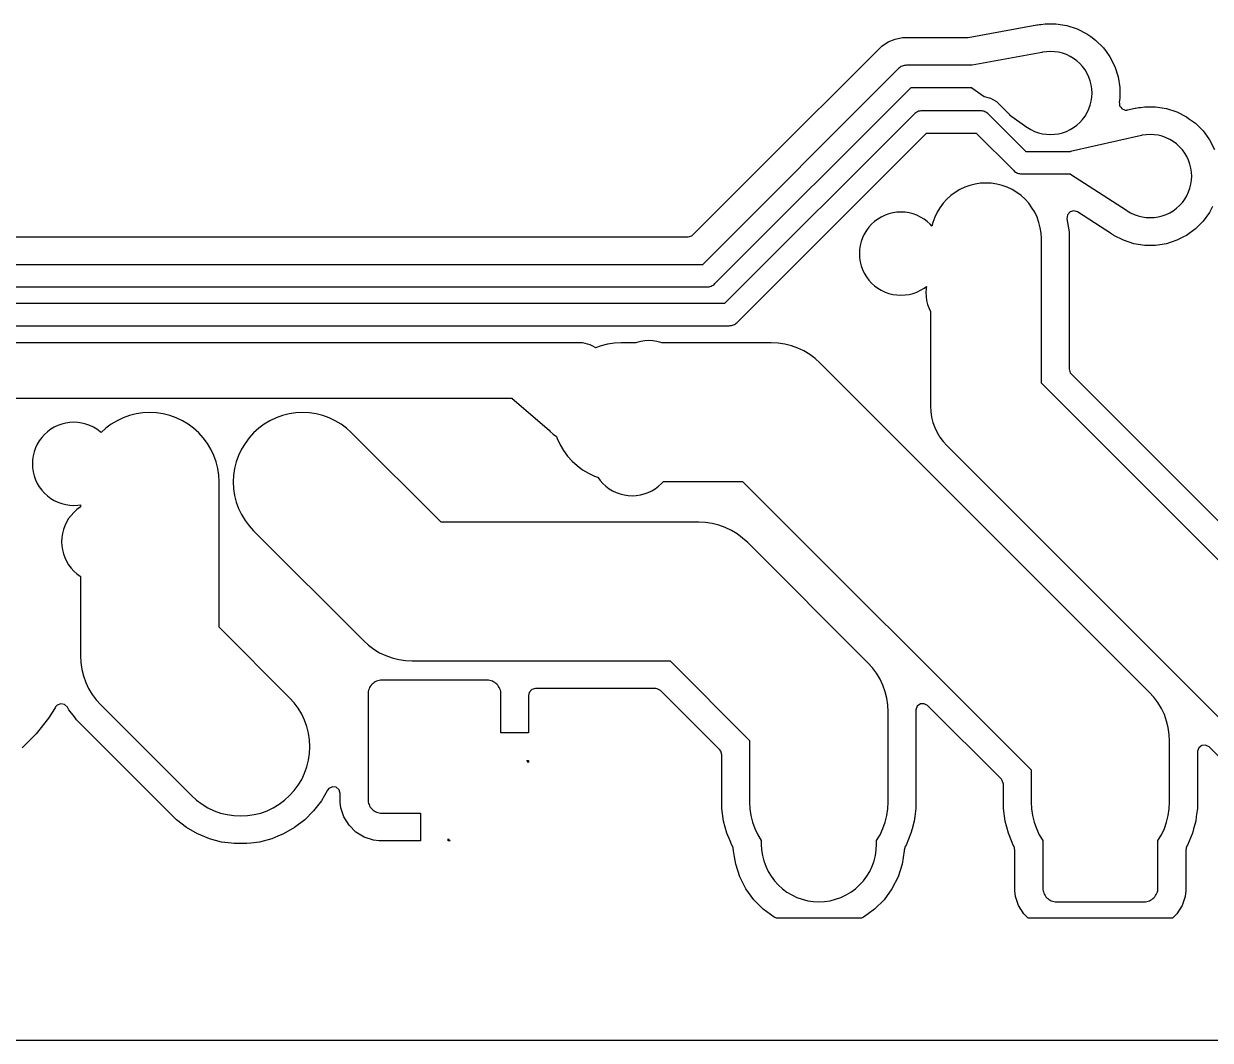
# Model space of a CAD drawing. Header units: metres. Extents: x 0.3 to 99.7, y 0.3 to 59.7.
# Drawn here: x 58.57 to 79.98, y 0.3 to 18.65 of the extents above; entities that cross this region are included whole.
import ezdxf

# ---------------------------------------------------------------- set-up
doc = ezdxf.new("R2010")
doc.units = ezdxf.units.M

msp = doc.modelspace()

# ---------------------------------------------------------------- linework, layer by layer
for points in [[(31.546, 14.801), (70.558, 14.801), (70.626, 14.82), (70.646, 14.837), (72.891, 17.082), (72.976, 17.166), (74.053, 18.244), (74.053, 18.244), (74.053, 18.244), (74.053, 18.244), (74.053, 18.244), (74.053, 18.244), (74.168, 18.321), (74.168, 18.321), (74.168, 18.321), (74.168, 18.321), (74.168, 18.321), (74.168, 18.321), (74.296, 18.374), (74.296, 18.374), (74.296, 18.374), (74.296, 18.374), (74.296, 18.374), (74.296, 18.374), (74.296, 18.374), (74.296, 18.374), (74.431, 18.401), (74.431, 18.401), (74.431, 18.401), (74.431, 18.401), (74.431, 18.401), (74.431, 18.401), (75.593, 18.401), (75.616, 18.403), (76.851, 18.631), (76.851, 18.631), (76.851, 18.631), (76.851, 18.631), (76.851, 18.631), (76.851, 18.631), (76.851, 18.631), (76.851, 18.631), (76.867, 18.633), (76.9, 18.637), (76.9, 18.637), (76.9, 18.637), (76.9, 18.637), (76.9, 18.637), (76.906, 18.637), (76.906, 18.638), (76.906, 18.638), (76.906, 18.638), (76.906, 18.638), (76.906, 18.638), (76.906, 18.638), (76.906, 18.638), (76.906, 18.638), (76.906, 18.638), (76.906, 18.638), (76.906, 18.638), (76.906, 18.638), (76.906, 18.638), (76.906, 18.638), (76.906, 18.638), (76.906, 18.638), (76.906, 18.638), (76.906, 18.638), (76.906, 18.638), (76.906, 18.638), (76.906, 18.638), (76.906, 18.638), (76.906, 18.638), (76.906, 18.638), (76.906, 18.638), (76.906, 18.638), (76.906, 18.638), (76.906, 18.638), (76.906, 18.638), (76.906, 18.638), (76.906, 18.638), (76.906, 18.638), (76.906, 18.638), (76.906, 18.638), (76.926, 18.639), (77.002, 18.651), (77.002, 18.651), (77.002, 18.651), (77.002, 18.651), (77.002, 18.651), (77.002, 18.651), (77.198, 18.651), (77.198, 18.651), (77.198, 18.651), (77.198, 18.651), (77.198, 18.651), (77.198, 18.651), (77.393, 18.62), (77.393, 18.62), (77.393, 18.62), (77.393, 18.62), (77.393, 18.62), (77.393, 18.62), (77.58, 18.559), (77.58, 18.559), (77.58, 18.559), (77.58, 18.559), (77.58, 18.559), (77.58, 18.559), (77.755, 18.47), (77.755, 18.47), (77.755, 18.47), (77.755, 18.47), (77.755, 18.47), (77.755, 18.47), (77.828, 18.417), (77.915, 18.354), (77.915, 18.354), (77.915, 18.354), (77.915, 18.354), (77.915, 18.354), (77.915, 18.354), (77.915, 18.354), (77.915, 18.354), (77.915, 18.354), (77.915, 18.354), (77.915, 18.354), (77.915, 18.354), (77.915, 18.354), (77.915, 18.354), (77.915, 18.354), (77.915, 18.354), (77.915, 18.354), (77.915, 18.354), (77.915, 18.354), (77.915, 18.354), (77.915, 18.354), (77.915, 18.354), (77.915, 18.354), (77.915, 18.354), (77.915, 18.354), (78.054, 18.215), (78.054, 18.215), (78.054, 18.215), (78.054, 18.215), (78.054, 18.215), (78.054, 18.215), (78.054, 18.215), (78.054, 18.215), (78.054, 18.215), (78.054, 18.215), (78.054, 18.215), (78.054, 18.215), (78.054, 18.215), (78.054, 18.215), (78.054, 18.215), (78.054, 18.215), (78.054, 18.215), (78.054, 18.215), (78.054, 18.215), (78.054, 18.215), (78.054, 18.215), (78.054, 18.215), (78.054, 18.215), (78.054, 18.215), (78.054, 18.215), (78.103, 18.147), (78.17, 18.055), (78.17, 18.055), (78.17, 18.055), (78.17, 18.055), (78.17, 18.055), (78.17, 18.055), (78.259, 17.88), (78.259, 17.88), (78.259, 17.88), (78.259, 17.88), (78.259, 17.88), (78.259, 17.88), (78.32, 17.693), (78.32, 17.693), (78.32, 17.693), (78.32, 17.693), (78.32, 17.693), (78.32, 17.693), (78.351, 17.498), (78.351, 17.498), (78.351, 17.498), (78.351, 17.498), (78.351, 17.498), (78.351, 17.498), (78.351, 17.302), (78.351, 17.302), (78.351, 17.302), (78.351, 17.302), (78.351, 17.302), (78.351, 17.302), (78.34, 17.234), (78.344, 17.205), (78.344, 17.205), (78.344, 17.205), (78.344, 17.205), (78.345, 17.175), (78.348, 17.17), (78.348, 17.17), (78.348, 17.17), (78.348, 17.17), (78.348, 17.17), (78.348, 17.17), (78.348, 17.17), (78.348, 17.17), (78.348, 17.17), (78.348, 17.17), (78.348, 17.17), (78.348, 17.17), (78.349, 17.165), (78.368, 17.142), (78.368, 17.142), (78.368, 17.142), (78.368, 17.142), (78.385, 17.118), (78.39, 17.116), (78.39, 17.116), (78.39, 17.116), (78.39, 17.116), (78.39, 17.116), (78.39, 17.116), (78.39, 17.116), (78.39, 17.116), (78.39, 17.116), (78.39, 17.116), (78.39, 17.116), (78.39, 17.116), (78.394, 17.112), (78.422, 17.103), (78.422, 17.103), (78.422, 17.103), (78.422, 17.103), (78.45, 17.092), (78.457, 17.092), (78.457, 17.092), (78.457, 17.092), (78.457, 17.092), (78.457, 17.092), (78.457, 17.092), (78.457, 17.092), (78.457, 17.092), (78.457, 17.092), (78.457, 17.092), (78.461, 17.091), (78.485, 17.093), (78.488, 17.094), (78.63, 17.126), (78.63, 17.126), (78.63, 17.126), (78.63, 17.126), (78.636, 17.127), (78.636, 17.127), (78.636, 17.127), (78.636, 17.127), (78.637, 17.127), (78.637, 17.127), (78.637, 17.127), (78.637, 17.127), (78.697, 17.136), (78.697, 17.136), (78.697, 17.136), (78.697, 17.136), (78.697, 17.136), (78.697, 17.136), (78.709, 17.136), (78.723, 17.138), (78.723, 17.138), (78.723, 17.138), (78.723, 17.138), (78.723, 17.138), (78.723, 17.138), (78.802, 17.151), (78.802, 17.151), (78.802, 17.151), (78.802, 17.151), (78.802, 17.151), (78.802, 17.151), (78.998, 17.151), (78.998, 17.151), (78.998, 17.151), (78.998, 17.151), (78.998, 17.151), (78.998, 17.151), (79.193, 17.12), (79.193, 17.12), (79.193, 17.12), (79.193, 17.12), (79.193, 17.12), (79.193, 17.12), (79.38, 17.059), (79.38, 17.059), (79.38, 17.059), (79.38, 17.059), (79.38, 17.059), (79.38, 17.059), (79.555, 16.97), (79.555, 16.97), (79.555, 16.97), (79.555, 16.97), (79.555, 16.97), (79.555, 16.97), (79.593, 16.942), (79.715, 16.854), (79.715, 16.854), (79.715, 16.854), (79.715, 16.854), (79.715, 16.854), (79.715, 16.854), (79.715, 16.854), (79.715, 16.854), (79.715, 16.854), (79.715, 16.854), (79.715, 16.854), (79.715, 16.854), (79.715, 16.854), (79.715, 16.854), (79.715, 16.854), (79.715, 16.854), (79.715, 16.854), (79.715, 16.854), (79.715, 16.854), (79.715, 16.854), (79.715, 16.854), (79.715, 16.854), (79.715, 16.854), (79.715, 16.854), (79.715, 16.854), (79.854, 16.715), (79.854, 16.715), (79.854, 16.715), (79.854, 16.715), (79.854, 16.715), (79.854, 16.715), (79.854, 16.715), (79.854, 16.715), (79.854, 16.715), (79.854, 16.715), (79.854, 16.715), (79.854, 16.715), (79.854, 16.715), (79.854, 16.715), (79.854, 16.715), (79.854, 16.715), (79.854, 16.715), (79.854, 16.715), (79.854, 16.715), (79.854, 16.715), (79.854, 16.715), (79.854, 16.715), (79.854, 16.715), (79.854, 16.715), (79.854, 16.715), (79.884, 16.674), (79.97, 16.555), (79.97, 16.555), (79.97, 16.555), (79.97, 16.555), (79.97, 16.555), (79.97, 16.555), (80.059, 16.38)], [(31.057, 13.9), (70.9, 13.9), (70.92, 13.901), (70.939, 13.904), (70.958, 13.909), (70.977, 13.915), (70.994, 13.924), (71.011, 13.934), (71.027, 13.945), (71.041, 13.959), (74.583, 17.5), (74.583, 17.5), (74.583, 17.5), (74.583, 17.5), (74.583, 17.5), (74.583, 17.5), (74.583, 17.5), (74.583, 17.5), (74.583, 17.5), (74.583, 17.5), (74.583, 17.5), (74.583, 17.5), (74.583, 17.5), (74.583, 17.5), (74.583, 17.5), (74.583, 17.5), (74.583, 17.5), (74.583, 17.5), (75.681, 17.5), (75.681, 17.5), (75.681, 17.5), (75.681, 17.5), (75.681, 17.5), (75.681, 17.5), (75.681, 17.5), (75.681, 17.5), (75.681, 17.5), (75.681, 17.5), (75.681, 17.5), (75.681, 17.5), (75.681, 17.5), (75.681, 17.5), (75.681, 17.5), (75.681, 17.5), (75.681, 17.5), (75.681, 17.5), (75.681, 17.5), (75.681, 17.5), (75.681, 17.5), (75.681, 17.5), (75.681, 17.5), (75.681, 17.5), (75.681, 17.5), (75.681, 17.5), (75.681, 17.498), (75.683, 17.496), (75.902, 17.339), (75.905, 17.337), (75.993, 17.314), (76.018, 17.307), (76.018, 17.307), (76.018, 17.307), (76.018, 17.307), (76.018, 17.307), (76.018, 17.307), (76.018, 17.307), (76.018, 17.307), (76.018, 17.307), (76.018, 17.307), (76.123, 17.247), (76.123, 17.247), (76.123, 17.247), (76.123, 17.247), (76.123, 17.247), (76.123, 17.247), (76.123, 17.247), (76.123, 17.247), (76.123, 17.247), (76.123, 17.247), (76.36, 17.009), (76.361, 17.008), (76.674, 16.783), (76.674, 16.783), (76.674, 16.783), (76.674, 16.783), (76.674, 16.783), (76.674, 16.783), (76.674, 16.783), (76.674, 16.783), (76.674, 16.783), (76.674, 16.783), (76.674, 16.783), (76.683, 16.776), (76.746, 16.739), (76.813, 16.707), (76.882, 16.682), (76.954, 16.664), (77.026, 16.654), (77.1, 16.65), (77.174, 16.654), (77.246, 16.664), (77.318, 16.682), (77.387, 16.707), (77.454, 16.739), (77.517, 16.776), (77.576, 16.82), (77.63, 16.87), (77.68, 16.924), (77.724, 16.983), (77.761, 17.046), (77.793, 17.113), (77.818, 17.182), (77.836, 17.254), (77.846, 17.326), (77.85, 17.4), (77.846, 17.474), (77.836, 17.546), (77.818, 17.618), (77.793, 17.687), (77.761, 17.754), (77.724, 17.817), (77.68, 17.876), (77.63, 17.93), (77.576, 17.98), (77.517, 18.024), (77.454, 18.061), (77.387, 18.093), (77.318, 18.118), (77.246, 18.136), (77.174, 18.146), (77.1, 18.15), (77.026, 18.146), (76.954, 18.136), (76.944, 18.133), (76.944, 18.133), (76.944, 18.133), (76.944, 18.133), (76.944, 18.133), (76.944, 18.133), (76.944, 18.133), (76.944, 18.133), (76.944, 18.133), (76.944, 18.133), (76.944, 18.133), (76.944, 18.133), (76.942, 18.133)], [(76.942, 18.133), (75.688, 17.902), (75.685, 17.9), (75.685, 17.9), (75.685, 17.9), (75.685, 17.9), (75.685, 17.9), (75.685, 17.9), (75.685, 17.9), (75.685, 17.9), (75.685, 17.9), (75.685, 17.9), (75.685, 17.9), (75.685, 17.9), (75.685, 17.9), (75.685, 17.9), (74.5, 17.9), (74.48, 17.899), (74.461, 17.896), (74.442, 17.891), (74.423, 17.885), (74.406, 17.876), (74.389, 17.866), (74.373, 17.855), (74.359, 17.841), (70.817, 14.3), (70.817, 14.3), (70.817, 14.3), (70.817, 14.3), (70.817, 14.3), (70.817, 14.3), (70.817, 14.3), (70.817, 14.3), (70.817, 14.3), (70.817, 14.3), (70.817, 14.3), (70.817, 14.3), (70.817, 14.3), (70.817, 14.3), (70.817, 14.3), (70.817, 14.3), (70.817, 14.3), (70.817, 14.3), (31.14, 14.3)], [(78.742, 16.633), (78.742, 16.633), (77.462, 16.342), (77.46, 16.34), (77.46, 16.34), (77.46, 16.34), (77.46, 16.34), (77.46, 16.34), (77.46, 16.34), (77.46, 16.34), (77.46, 16.34), (77.46, 16.34), (77.46, 16.34), (77.46, 16.34), (77.46, 16.34), (77.46, 16.34), (77.46, 16.34), (76.661, 16.34), (76.661, 16.34), (76.661, 16.34), (76.661, 16.34), (76.661, 16.34), (76.661, 16.34), (76.661, 16.34), (76.661, 16.34), (76.661, 16.34), (76.661, 16.34), (76.661, 16.34), (76.661, 16.34), (76.661, 16.34), (76.661, 16.34), (76.661, 16.34), (76.661, 16.34), (76.661, 16.34), (76.661, 16.34), (75.981, 17.02), (75.967, 17.033), (75.951, 17.044), (75.934, 17.055), (75.917, 17.063), (75.898, 17.07), (75.879, 17.074), (75.86, 17.077), (75.84, 17.078), (74.778, 17.078), (74.758, 17.077), (74.739, 17.074), (74.72, 17.07), (74.702, 17.063), (74.684, 17.055), (74.667, 17.044), (74.651, 17.033), (74.637, 17.02), (71.217, 13.6), (71.217, 13.6), (71.217, 13.6), (71.217, 13.6), (71.217, 13.6), (71.217, 13.6), (71.217, 13.6), (71.217, 13.6), (71.217, 13.6), (71.217, 13.6), (71.217, 13.6), (71.217, 13.6), (71.217, 13.6), (71.217, 13.6), (71.217, 13.6), (71.217, 13.6), (71.217, 13.6), (71.217, 13.6), (34.996, 13.6)], [(35.078, 13.2), (71.3, 13.2), (71.32, 13.201), (71.339, 13.204), (71.358, 13.209), (71.377, 13.215), (71.394, 13.224), (71.411, 13.234), (71.427, 13.245), (71.441, 13.259), (74.861, 16.678), (74.861, 16.678), (74.861, 16.678), (74.861, 16.678), (74.861, 16.678), (74.861, 16.678), (74.861, 16.678), (74.861, 16.678), (74.861, 16.678), (74.861, 16.678), (74.861, 16.678), (74.861, 16.678), (74.861, 16.678), (74.861, 16.678), (74.861, 16.678), (74.861, 16.678), (74.861, 16.678), (74.861, 16.678), (75.757, 16.678), (75.757, 16.678), (75.757, 16.678), (75.757, 16.678), (75.757, 16.678), (75.757, 16.678), (75.757, 16.678), (75.757, 16.678), (75.757, 16.678), (75.757, 16.678), (75.757, 16.678), (75.757, 16.678), (75.757, 16.678), (75.757, 16.678), (75.757, 16.678), (75.757, 16.678), (75.757, 16.678), (75.757, 16.678), (76.437, 15.999), (76.451, 15.985), (76.467, 15.974), (76.484, 15.964), (76.502, 15.955), (76.52, 15.949), (76.539, 15.944), (76.558, 15.941), (76.578, 15.94), (77.456, 15.94), (77.456, 15.94), (77.456, 15.94), (77.456, 15.94), (77.456, 15.94), (77.456, 15.94), (77.456, 15.94), (77.456, 15.94), (77.456, 15.94), (77.456, 15.94), (77.456, 15.94), (77.456, 15.94), (77.456, 15.94), (77.456, 15.94), (77.456, 15.94), (77.456, 15.94), (77.456, 15.94), (77.456, 15.94), (77.456, 15.94), (77.456, 15.94), (77.456, 15.94), (77.456, 15.94), (77.456, 15.94), (77.456, 15.94), (77.456, 15.94), (77.456, 15.94), (77.457, 15.938), (77.459, 15.937), (78.474, 15.283), (78.475, 15.282), (78.475, 15.282), (78.475, 15.282), (78.475, 15.282), (78.475, 15.282), (78.475, 15.282), (78.475, 15.282), (78.475, 15.282), (78.475, 15.282), (78.475, 15.282), (78.475, 15.282), (78.475, 15.282), (78.483, 15.276), (78.546, 15.239), (78.613, 15.207), (78.682, 15.182), (78.754, 15.164), (78.826, 15.154), (78.9, 15.15), (78.974, 15.154), (79.046, 15.164), (79.118, 15.182), (79.187, 15.207), (79.254, 15.239), (79.317, 15.276), (79.376, 15.32), (79.43, 15.37), (79.48, 15.424), (79.524, 15.483), (79.561, 15.546), (79.593, 15.613), (79.618, 15.682), (79.636, 15.754), (79.646, 15.826), (79.65, 15.9), (79.646, 15.974), (79.636, 16.046), (79.618, 16.118), (79.593, 16.187), (79.561, 16.254), (79.524, 16.317), (79.48, 16.376), (79.43, 16.43), (79.376, 16.48), (79.317, 16.524), (79.254, 16.561), (79.187, 16.593), (79.118, 16.618), (79.046, 16.636), (78.974, 16.646), (78.9, 16.65), (78.826, 16.646), (78.754, 16.636), (78.743, 16.633), (78.743, 16.633), (78.743, 16.633), (78.743, 16.633), (78.743, 16.633), (78.743, 16.633), (78.743, 16.633), (78.743, 16.633), (78.743, 16.633), (78.743, 16.633), (78.742, 16.633)], [(83.494, 5.601), (76.935, 12.16), (76.935, 12.16), (76.935, 12.16), (76.935, 12.16), (76.935, 12.16), (76.935, 12.16), (76.935, 12.16), (76.935, 12.16), (76.935, 12.16), (76.935, 12.16), (76.935, 12.16), (76.935, 12.16), (76.935, 12.16), (76.935, 12.16), (76.935, 12.16), (76.935, 12.16), (76.935, 12.16), (76.935, 12.16), (76.935, 14.774), (76.93, 14.872), (76.916, 14.969), (76.892, 15.064), (76.859, 15.157), (76.817, 15.246), (76.766, 15.33), (76.708, 15.409), (76.642, 15.482), (76.569, 15.547), (76.49, 15.606), (76.406, 15.656), (76.317, 15.698), (76.225, 15.731), (76.13, 15.755), (76.032, 15.77), (75.934, 15.775), (75.836, 15.77), (75.739, 15.755), (75.644, 15.731), (75.552, 15.698), (75.463, 15.656), (75.379, 15.606), (75.3, 15.547), (75.227, 15.482), (75.161, 15.409), (75.103, 15.33), (75.052, 15.246), (75.01, 15.157), (74.977, 15.064), (74.96, 14.997), (74.96, 14.997), (74.96, 14.997), (74.96, 14.997), (74.96, 14.997), (74.96, 14.997), (74.96, 14.997), (74.96, 14.997), (74.96, 14.997), (74.96, 14.997), (74.96, 14.997), (74.96, 14.997), (74.96, 14.997), (74.96, 14.997), (74.96, 14.997), (74.96, 14.997), (74.96, 14.997), (74.96, 14.997), (74.96, 14.997), (74.96, 14.997), (74.96, 14.997), (74.96, 14.997), (74.96, 14.997), (74.96, 14.997), (74.96, 14.997), (74.96, 14.997), (74.96, 14.997), (74.96, 14.997), (74.96, 14.997), (74.96, 14.997), (74.96, 14.997), (74.96, 14.997), (74.96, 14.997), (74.96, 14.997), (74.96, 14.997), (74.96, 14.997), (74.96, 14.997), (74.96, 14.997), (74.96, 14.997), (74.96, 14.997), (74.96, 14.997), (74.96, 14.997), (74.96, 14.997), (74.96, 14.997), (74.96, 14.997), (74.96, 14.997), (74.93, 15.03), (74.876, 15.08), (74.817, 15.124), (74.754, 15.161), (74.687, 15.193), (74.618, 15.218), (74.546, 15.236), (74.474, 15.246), (74.4, 15.25), (74.326, 15.246), (74.254, 15.236), (74.182, 15.218), (74.113, 15.193), (74.046, 15.161), (73.983, 15.124), (73.924, 15.08), (73.87, 15.03), (73.82, 14.976), (73.776, 14.917), (73.739, 14.854), (73.707, 14.787), (73.682, 14.718), (73.664, 14.646), (73.654, 14.574), (73.65, 14.5), (73.654, 14.426), (73.664, 14.354), (73.682, 14.282), (73.707, 14.213), (73.739, 14.146), (73.776, 14.083), (73.82, 14.024), (73.87, 13.97), (73.924, 13.92), (73.983, 13.876), (74.046, 13.839), (74.113, 13.807), (74.182, 13.782), (74.254, 13.764), (74.326, 13.754), (74.4, 13.75), (74.474, 13.754), (74.546, 13.764), (74.618, 13.782), (74.687, 13.807), (74.754, 13.839), (74.817, 13.876), (74.859, 13.908), (74.859, 13.908), (74.859, 13.908), (74.859, 13.908), (74.859, 13.908), (74.859, 13.908), (74.859, 13.908), (74.859, 13.908), (74.859, 13.908), (74.859, 13.908), (74.859, 13.908), (74.859, 13.908), (74.859, 13.908), (74.859, 13.908), (74.859, 13.908), (74.859, 13.908), (74.859, 13.908), (74.859, 13.908), (74.859, 13.908), (74.859, 13.908), (74.859, 13.908), (74.859, 13.908), (74.859, 13.908), (74.859, 13.908), (74.859, 13.908), (74.859, 13.908), (74.859, 13.908), (74.859, 13.908), (74.859, 13.908), (74.859, 13.908), (74.859, 13.908), (74.859, 13.908), (74.859, 13.908), (74.859, 13.908), (74.859, 13.908), (74.859, 13.908), (74.859, 13.908), (74.859, 13.908), (74.859, 13.908), (74.859, 13.908), (74.859, 13.908), (74.859, 13.908), (74.859, 13.908), (74.859, 13.908), (74.859, 13.908), (74.859, 13.908), (74.859, 13.908), (74.859, 13.908), (74.859, 13.908), (74.859, 13.908), (74.854, 13.874), (74.85, 13.8), (74.854, 13.726), (74.864, 13.654), (74.882, 13.582), (74.907, 13.513), (74.934, 13.456), (74.934, 13.456), (74.934, 13.456), (74.934, 13.456), (74.934, 13.456), (74.934, 13.456), (74.934, 13.456), (74.934, 13.456), (74.934, 13.456), (74.934, 13.456), (74.934, 11.746), (74.939, 11.648), (74.953, 11.55), (74.977, 11.455), (75.01, 11.363), (75.052, 11.274), (75.103, 11.19), (75.161, 11.111), (75.227, 11.038), (82.373, 3.893)], [(80.023, 15.35), (79.97, 15.245), (79.97, 15.245), (79.97, 15.245), (79.97, 15.245), (79.97, 15.245), (79.97, 15.245), (79.854, 15.085), (79.854, 15.085), (79.854, 15.085), (79.854, 15.085), (79.854, 15.085), (79.854, 15.085), (79.715, 14.946), (79.715, 14.946), (79.715, 14.946), (79.715, 14.946), (79.715, 14.946), (79.715, 14.946), (79.555, 14.83), (79.555, 14.83), (79.555, 14.83), (79.555, 14.83), (79.555, 14.83), (79.555, 14.83), (79.498, 14.801), (79.38, 14.741), (79.38, 14.741), (79.38, 14.741), (79.38, 14.741), (79.38, 14.741), (79.38, 14.741), (79.38, 14.741), (79.38, 14.741), (79.38, 14.741), (79.38, 14.741), (79.38, 14.741), (79.38, 14.741), (79.38, 14.741), (79.38, 14.741), (79.38, 14.741), (79.38, 14.741), (79.38, 14.741), (79.38, 14.741), (79.38, 14.741), (79.38, 14.741), (79.38, 14.741), (79.28, 14.709), (79.193, 14.68), (79.193, 14.68), (79.193, 14.68), (79.193, 14.68), (79.193, 14.68), (79.193, 14.68), (78.998, 14.649), (78.998, 14.649), (78.998, 14.649), (78.998, 14.649), (78.998, 14.649), (78.998, 14.649), (78.802, 14.649), (78.802, 14.649), (78.802, 14.649), (78.802, 14.649), (78.802, 14.649), (78.802, 14.649), (78.607, 14.68), (78.607, 14.68), (78.607, 14.68), (78.607, 14.68), (78.607, 14.68), (78.607, 14.68), (78.42, 14.741), (78.42, 14.741), (78.42, 14.741), (78.42, 14.741), (78.42, 14.741), (78.42, 14.741), (78.245, 14.83), (78.245, 14.83), (78.245, 14.83), (78.245, 14.83), (78.245, 14.83), (78.245, 14.83), (78.23, 14.841), (78.208, 14.854), (78.204, 14.856), (78.2, 14.858), (78.2, 14.858), (78.2, 14.858), (78.2, 14.858), (77.587, 15.252), (77.52, 15.272), (77.453, 15.253), (77.407, 15.2), (77.397, 15.131), (77.397, 15.129), (77.435, 14.892), (77.435, 14.892), (77.435, 14.892), (77.435, 14.892), (77.435, 14.892), (77.435, 14.892), (77.435, 12.418), (77.455, 12.351), (77.471, 12.331), (83.665, 6.137)], [(79.251, 5.7), (79.245, 5.823), (79.227, 5.944), (79.197, 6.063), (79.155, 6.179), (79.103, 6.29), (79.04, 6.395), (78.967, 6.493), (78.884, 6.584), (72.944, 12.524), (72.853, 12.607), (72.755, 12.68), (72.65, 12.743), (72.539, 12.795), (72.423, 12.837), (72.304, 12.867), (72.183, 12.885), (72.06, 12.891), (70.086, 12.891), (70.086, 12.891), (70.086, 12.891), (70.086, 12.891), (70.086, 12.891), (70.086, 12.891), (70.086, 12.891), (70.086, 12.891), (70.086, 12.891), (70.086, 12.891), (70.067, 12.897), (69.996, 12.915), (69.923, 12.926), (69.849, 12.93), (69.776, 12.926), (69.703, 12.915), (69.632, 12.897), (69.612, 12.891), (69.612, 12.891), (69.612, 12.891), (69.612, 12.891), (69.612, 12.891), (69.612, 12.891), (69.612, 12.891), (69.612, 12.891), (69.612, 12.891), (69.612, 12.891), (69.35, 12.891), (69.227, 12.885), (69.106, 12.867), (68.987, 12.837), (68.885, 12.8), (68.885, 12.8), (68.885, 12.8), (68.885, 12.8), (68.885, 12.8), (68.885, 12.8), (68.885, 12.8), (68.885, 12.8), (68.885, 12.8), (68.885, 12.8), (68.885, 12.8), (68.885, 12.8), (68.885, 12.8), (68.885, 12.8), (68.885, 12.8), (68.885, 12.8), (68.885, 12.8), (68.885, 12.8), (68.885, 12.8), (68.885, 12.8), (68.885, 12.8), (68.885, 12.8), (68.878, 12.806), (68.836, 12.831), (68.791, 12.852), (68.745, 12.869), (68.698, 12.881), (68.649, 12.888), (68.6, 12.89), (52.89, 12.89)], [(53.097, 11.89), (67.382, 11.89), (67.382, 11.89), (67.382, 11.89), (67.382, 11.89), (67.382, 11.89), (67.382, 11.89), (67.382, 11.89), (67.382, 11.89), (67.382, 11.89), (67.382, 11.89), (67.382, 11.89), (67.382, 11.89), (67.382, 11.89), (67.382, 11.89), (67.382, 11.89), (67.382, 11.89), (67.382, 11.89), (67.382, 11.89), (67.382, 11.89), (67.382, 11.89), (67.382, 11.89), (67.382, 11.89), (67.382, 11.89), (67.382, 11.89), (67.382, 11.89), (67.382, 11.89), (67.383, 11.887), (67.383, 11.887), (68.048, 11.312), (68.048, 11.312), (68.048, 11.312), (68.048, 11.312), (68.069, 11.289), (68.123, 11.24), (68.182, 11.197), (68.182, 11.197), (68.182, 11.197), (68.182, 11.197), (68.182, 11.197), (68.182, 11.197), (68.182, 11.197), (68.182, 11.197), (68.182, 11.197), (68.182, 11.197), (68.182, 11.197), (68.182, 11.197), (68.182, 11.197), (68.182, 11.197), (68.195, 11.161), (68.247, 11.05), (68.31, 10.945), (68.383, 10.847), (68.466, 10.756), (68.557, 10.673), (68.655, 10.6), (68.76, 10.537), (68.871, 10.485), (68.924, 10.466), (68.924, 10.466), (68.924, 10.466), (68.924, 10.466), (68.924, 10.466), (68.924, 10.466), (68.924, 10.466), (68.924, 10.466), (68.924, 10.466), (68.924, 10.466), (68.924, 10.466), (68.924, 10.466), (68.924, 10.466), (68.924, 10.466), (68.924, 10.466), (68.924, 10.466), (68.926, 10.463), (68.969, 10.404), (69.019, 10.349), (69.073, 10.3), (69.133, 10.256), (69.196, 10.218), (69.262, 10.187), (69.332, 10.162), (69.403, 10.144), (69.476, 10.133), (69.549, 10.13), (69.623, 10.133), (69.696, 10.144), (69.767, 10.162), (69.836, 10.187), (69.903, 10.218), (69.966, 10.256), (70.025, 10.3), (70.08, 10.349), (70.116, 10.389), (70.116, 10.389), (70.116, 10.389), (70.116, 10.389), (70.116, 10.389), (70.116, 10.389), (70.116, 10.389), (70.116, 10.389), (70.116, 10.389), (70.116, 10.389), (70.116, 10.389), (70.116, 10.389), (70.116, 10.389), (70.116, 10.389), (70.116, 10.389), (70.116, 10.389), (70.116, 10.389), (70.116, 10.389), (71.542, 10.389), (71.542, 10.389), (71.542, 10.389), (71.542, 10.389), (71.542, 10.389), (71.542, 10.389), (71.542, 10.389), (71.542, 10.389), (71.542, 10.389), (71.542, 10.389), (71.542, 10.389), (71.542, 10.389), (71.542, 10.389), (71.542, 10.389), (71.542, 10.389), (71.542, 10.389), (71.542, 10.389), (71.542, 10.389), (76.749, 5.182), (76.749, 5.182), (76.749, 5.182), (76.749, 5.182), (76.749, 5.182), (76.749, 5.182), (76.749, 5.182), (76.749, 5.182), (76.749, 5.182), (76.749, 5.182), (76.749, 5.182), (76.749, 5.182), (76.749, 5.182), (76.749, 5.182), (76.749, 5.182), (76.749, 5.182), (76.749, 5.182), (76.749, 5.182), (76.749, 4.6), (76.755, 4.477), (76.773, 4.356), (76.803, 4.237), (76.845, 4.121), (76.897, 4.01), (76.96, 3.905), (76.96, 3.905), (76.96, 3.905), (76.96, 3.905), (76.96, 3.905), (76.96, 3.905), (76.96, 3.905), (76.96, 3.905), (76.96, 3.905), (76.96, 3.905), (76.96, 3.905), (76.96, 3.905), (76.96, 3.905), (76.96, 3.905), (76.96, 3.05), (76.961, 3.025), (76.965, 3.001), (76.971, 2.977), (76.979, 2.954), (76.99, 2.932), (77.002, 2.911), (77.017, 2.891), (77.033, 2.873), (77.051, 2.857), (77.071, 2.842), (77.092, 2.83), (77.114, 2.819), (77.137, 2.811), (77.161, 2.805), (77.185, 2.801), (77.21, 2.8), (78.79, 2.8), (78.815, 2.801), (78.839, 2.805), (78.863, 2.811), (78.886, 2.819), (78.908, 2.83), (78.929, 2.842), (78.949, 2.857), (78.967, 2.873), (78.983, 2.891), (78.998, 2.911), (79.01, 2.932), (79.021, 2.954), (79.029, 2.977), (79.035, 3.001), (79.039, 3.025), (79.04, 3.05), (79.04, 3.905), (79.04, 3.905), (79.04, 3.905), (79.04, 3.905), (79.04, 3.905), (79.04, 3.905), (79.04, 3.905), (79.04, 3.905), (79.04, 3.905), (79.04, 3.905), (79.04, 3.905), (79.04, 3.905), (79.04, 3.905), (79.04, 3.905), (79.103, 4.01), (79.155, 4.121), (79.197, 4.237), (79.227, 4.356), (79.245, 4.477), (79.251, 4.6), (79.251, 5.7)], [(63.364, 6.484), (62.091, 7.758), (62.091, 7.758), (62.091, 7.758), (62.091, 7.758), (62.091, 7.758), (62.091, 7.758), (62.091, 7.758), (62.091, 7.758), (62.091, 7.758), (62.091, 7.758), (62.091, 7.758), (62.091, 7.758), (62.091, 7.758), (62.091, 7.758), (62.091, 7.758), (62.091, 7.758), (62.091, 7.758), (62.091, 7.758), (62.091, 10.38), (62.085, 10.503), (62.067, 10.624), (62.037, 10.743), (61.995, 10.859), (61.943, 10.97), (61.88, 11.075), (61.807, 11.173), (61.724, 11.264), (61.633, 11.347), (61.535, 11.42), (61.43, 11.483), (61.319, 11.535), (61.203, 11.577), (61.084, 11.607), (60.963, 11.625), (60.84, 11.631), (60.717, 11.625), (60.596, 11.607), (60.477, 11.577), (60.361, 11.535), (60.25, 11.483), (60.145, 11.42), (60.047, 11.347), (59.963, 11.271), (59.963, 11.271), (59.963, 11.271), (59.963, 11.271), (59.963, 11.271), (59.963, 11.271), (59.963, 11.271), (59.963, 11.271), (59.963, 11.271), (59.963, 11.271), (59.963, 11.271), (59.963, 11.271), (59.963, 11.271), (59.963, 11.271), (59.963, 11.271), (59.963, 11.271), (59.963, 11.271), (59.963, 11.271), (59.963, 11.271), (59.963, 11.271), (59.963, 11.271), (59.963, 11.271), (59.963, 11.271), (59.963, 11.271), (59.963, 11.271), (59.963, 11.271), (59.963, 11.271), (59.963, 11.271), (59.963, 11.271), (59.963, 11.271), (59.963, 11.271), (59.963, 11.271), (59.947, 11.286), (59.888, 11.33), (59.824, 11.368), (59.758, 11.399), (59.689, 11.424), (59.617, 11.442), (59.544, 11.453), (59.471, 11.456), (59.397, 11.453), (59.325, 11.442), (59.253, 11.424), (59.184, 11.399), (59.117, 11.368), (59.054, 11.33), (58.995, 11.286), (58.941, 11.237), (58.891, 11.182), (58.847, 11.123), (58.809, 11.06), (58.778, 10.993), (58.753, 10.924), (58.735, 10.853), (58.724, 10.78), (58.721, 10.706), (58.724, 10.633), (58.735, 10.56), (58.753, 10.489), (58.778, 10.419), (58.809, 10.353), (58.847, 10.29), (58.891, 10.231), (58.941, 10.176), (58.995, 10.127), (59.054, 10.083), (59.117, 10.045), (59.184, 10.013), (59.253, 9.989), (59.325, 9.971), (59.397, 9.96), (59.471, 9.956), (59.544, 9.96), (59.589, 9.967), (59.589, 9.967), (59.589, 9.967), (59.589, 9.967), (59.589, 9.967), (59.589, 9.967), (59.589, 9.967), (59.589, 9.967), (59.589, 9.967), (59.589, 9.967), (59.589, 9.967), (59.589, 9.967), (59.589, 9.967), (59.589, 9.967), (59.589, 9.967), (59.589, 9.967), (59.589, 9.967), (59.589, 9.967), (59.589, 9.967), (59.589, 9.967), (59.589, 9.967), (59.589, 9.967), (59.589, 9.967), (59.589, 9.967), (59.589, 9.967), (59.589, 9.967), (59.589, 9.967), (59.589, 9.967), (59.589, 9.967), (59.589, 9.967), (59.589, 9.967), (59.589, 9.967), (59.589, 9.967), (59.589, 9.967), (59.589, 9.967), (59.589, 9.967), (59.589, 9.967), (59.589, 9.967), (59.589, 9.927), (59.589, 9.927), (59.589, 9.927), (59.589, 9.927), (59.589, 9.927), (59.589, 9.927), (59.589, 9.927), (59.589, 9.927), (59.589, 9.927), (59.589, 9.927), (59.589, 9.927), (59.589, 9.927), (59.589, 9.927), (59.589, 9.927), (59.589, 9.927), (59.589, 9.927), (59.589, 9.927), (59.589, 9.927), (59.589, 9.927), (59.589, 9.927), (59.589, 9.927), (59.589, 9.927), (59.589, 9.927), (59.589, 9.927), (59.583, 9.924), (59.524, 9.88), (59.47, 9.83), (59.42, 9.776), (59.376, 9.717), (59.339, 9.654), (59.307, 9.587), (59.282, 9.518), (59.264, 9.446), (59.254, 9.374), (59.25, 9.3), (59.254, 9.226), (59.264, 9.154), (59.282, 9.082), (59.307, 9.013), (59.339, 8.946), (59.376, 8.883), (59.42, 8.824), (59.47, 8.77), (59.524, 8.72), (59.583, 8.676), (59.589, 8.673), (59.589, 8.673), (59.589, 8.673), (59.589, 8.673), (59.589, 8.673), (59.589, 8.673), (59.589, 8.673), (59.589, 8.673), (59.589, 8.673), (59.589, 8.673), (59.589, 8.673), (59.589, 8.673), (59.589, 8.673), (59.589, 8.673), (59.589, 8.673), (59.589, 8.673), (59.589, 8.673), (59.589, 8.673), (59.589, 8.673), (59.589, 8.673), (59.589, 8.673), (59.589, 8.673), (59.589, 8.673), (59.589, 8.673), (59.589, 7.24), (59.595, 7.117), (59.613, 6.996), (59.643, 6.877), (59.685, 6.761), (59.737, 6.65), (59.8, 6.545), (59.873, 6.447), (59.956, 6.356), (61.596, 4.716), (61.687, 4.633), (61.785, 4.56), (61.89, 4.497), (62.001, 4.445), (62.117, 4.403), (62.236, 4.373), (62.357, 4.355), (62.48, 4.349), (62.603, 4.355), (62.724, 4.373), (62.843, 4.403), (62.959, 4.445), (63.07, 4.497), (63.175, 4.56), (63.273, 4.633), (63.364, 4.716), (63.447, 4.807), (63.52, 4.905), (63.583, 5.01), (63.635, 5.121), (63.677, 5.237), (63.707, 5.356), (63.725, 5.477), (63.731, 5.6), (63.725, 5.723), (63.707, 5.844), (63.677, 5.963), (63.635, 6.079), (63.583, 6.19), (63.52, 6.295), (63.447, 6.393), (63.364, 6.484)], [(74.171, 6.23), (74.165, 6.353), (74.147, 6.474), (74.117, 6.593), (74.075, 6.709), (74.023, 6.82), (73.96, 6.925), (73.887, 7.023), (73.804, 7.114), (71.634, 9.284), (71.543, 9.367), (71.445, 9.44), (71.34, 9.503), (71.229, 9.555), (71.113, 9.597), (70.994, 9.627), (70.873, 9.645), (70.75, 9.651), (66.098, 9.651), (66.098, 9.651), (66.098, 9.651), (66.098, 9.651), (66.098, 9.651), (66.098, 9.651), (66.098, 9.651), (66.098, 9.651), (66.098, 9.651), (66.098, 9.651), (66.098, 9.651), (66.098, 9.651), (66.098, 9.651), (66.098, 9.651), (66.098, 9.651), (66.098, 9.651), (66.098, 9.651), (66.098, 9.651), (64.484, 11.264), (64.393, 11.347), (64.295, 11.42), (64.19, 11.483), (64.079, 11.535), (63.963, 11.577), (63.844, 11.607), (63.723, 11.625), (63.6, 11.631), (63.477, 11.625), (63.356, 11.607), (63.237, 11.577), (63.121, 11.535), (63.01, 11.483), (62.905, 11.42), (62.807, 11.347), (62.716, 11.264), (62.633, 11.173), (62.56, 11.075), (62.497, 10.97), (62.445, 10.859), (62.403, 10.743), (62.373, 10.624), (62.355, 10.503), (62.349, 10.38), (62.355, 10.257), (62.373, 10.136), (62.403, 10.017), (62.445, 9.901), (62.497, 9.79), (62.56, 9.685), (62.633, 9.587), (62.716, 9.496), (64.696, 7.516), (64.787, 7.433), (64.885, 7.36), (64.99, 7.297), (65.101, 7.245), (65.217, 7.203), (65.336, 7.173), (65.457, 7.155), (65.58, 7.149), (70.232, 7.149), (70.232, 7.149), (70.232, 7.149), (70.232, 7.149), (70.232, 7.149), (70.232, 7.149), (70.232, 7.149), (70.232, 7.149), (70.232, 7.149), (70.232, 7.149), (70.232, 7.149), (70.232, 7.149), (70.232, 7.149), (70.232, 7.149), (70.232, 7.149), (70.232, 7.149), (70.232, 7.149), (70.232, 7.149), (71.669, 5.712), (71.669, 5.712), (71.669, 5.712), (71.669, 5.712), (71.669, 5.712), (71.669, 5.712), (71.669, 5.712), (71.669, 5.712), (71.669, 5.712), (71.669, 5.712), (71.669, 5.712), (71.669, 5.712), (71.669, 5.712), (71.669, 5.712), (71.669, 5.712), (71.669, 5.712), (71.669, 5.712), (71.669, 5.712), (71.669, 4.6), (71.675, 4.477), (71.693, 4.356), (71.723, 4.237), (71.765, 4.121), (71.817, 4.01), (71.88, 3.905), (71.88, 3.905), (71.88, 3.905), (71.88, 3.905), (71.88, 3.905), (71.88, 3.905), (71.88, 3.905), (71.88, 3.905), (71.88, 3.905), (71.88, 3.905), (71.88, 3.905), (71.88, 3.905), (71.88, 3.905), (71.88, 3.905), (71.88, 3.84), (71.885, 3.738), (71.9, 3.637), (71.925, 3.538), (71.959, 3.442), (72.003, 3.35), (72.055, 3.262), (72.116, 3.18), (72.185, 3.105), (72.26, 3.036), (72.342, 2.975), (72.43, 2.923), (72.522, 2.879), (72.618, 2.845), (72.717, 2.82), (72.818, 2.805), (72.92, 2.8), (73.022, 2.805), (73.123, 2.82), (73.222, 2.845), (73.318, 2.879), (73.41, 2.923), (73.498, 2.975), (73.58, 3.036), (73.655, 3.105), (73.724, 3.18), (73.785, 3.262), (73.837, 3.35), (73.881, 3.442), (73.915, 3.538), (73.94, 3.637), (73.955, 3.738), (73.96, 3.84), (73.96, 3.905), (73.96, 3.905), (73.96, 3.905), (73.96, 3.905), (73.96, 3.905), (73.96, 3.905), (73.96, 3.905), (73.96, 3.905), (73.96, 3.905), (73.96, 3.905), (73.96, 3.905), (73.96, 3.905), (73.96, 3.905), (73.96, 3.905), (74.023, 4.01), (74.075, 4.121), (74.117, 4.237), (74.147, 4.356), (74.165, 4.477), (74.171, 4.6), (74.171, 6.23)], [(82.102, 3.455), (79.962, 5.596), (79.901, 5.629), (79.831, 5.624), (79.775, 5.582), (79.751, 5.517), (79.751, 5.508), (79.751, 4.485), (79.751, 4.485), (79.751, 4.485), (79.751, 4.485), (79.731, 4.34), (79.721, 4.258), (79.721, 4.258), (79.721, 4.258), (79.721, 4.258), (79.684, 4.12), (79.661, 4.036), (79.661, 4.036), (79.661, 4.036), (79.661, 4.036), (79.573, 3.824), (79.573, 3.824), (79.573, 3.824), (79.573, 3.824), (79.573, 3.824), (79.573, 3.824), (79.573, 3.824), (79.573, 3.824), (79.557, 3.796), (79.541, 3.734), (79.541, 3), (79.541, 3), (79.541, 3), (79.541, 3), (79.53, 2.897), (79.53, 2.897), (79.53, 2.897), (79.53, 2.897), (79.53, 2.897), (79.53, 2.897), (79.494, 2.79), (79.475, 2.731), (79.475, 2.731), (79.475, 2.731), (79.475, 2.731), (79.475, 2.731), (79.475, 2.731), (79.383, 2.581), (79.383, 2.581), (79.383, 2.581), (79.383, 2.581), (79.383, 2.581), (79.383, 2.581), (79.303, 2.502), (79.303, 2.502), (79.303, 2.502), (79.303, 2.502), (79.303, 2.502), (79.303, 2.502), (79.303, 2.502), (79.303, 2.502), (79.303, 2.502), (79.303, 2.502), (79.303, 2.502), (79.303, 2.502), (79.303, 2.502), (79.303, 2.502), (79.303, 2.502), (79.303, 2.502), (79.303, 2.502), (79.303, 2.502), (76.697, 2.502), (76.697, 2.502), (76.697, 2.502), (76.697, 2.502), (76.697, 2.502), (76.697, 2.502), (76.697, 2.502), (76.697, 2.502), (76.697, 2.502), (76.697, 2.502), (76.697, 2.502), (76.697, 2.502), (76.697, 2.502), (76.697, 2.502), (76.697, 2.502), (76.697, 2.502), (76.697, 2.502), (76.697, 2.502), (76.617, 2.581), (76.617, 2.581), (76.617, 2.581), (76.617, 2.581), (76.617, 2.581), (76.617, 2.581), (76.525, 2.731), (76.525, 2.731), (76.525, 2.731), (76.525, 2.731), (76.525, 2.731), (76.525, 2.731), (76.47, 2.897), (76.47, 2.897), (76.47, 2.897), (76.47, 2.897), (76.47, 2.897), (76.47, 2.897), (76.459, 3), (76.459, 3), (76.459, 3), (76.459, 3), (76.459, 3.734), (76.443, 3.796), (76.427, 3.824), (76.427, 3.824), (76.427, 3.824), (76.427, 3.824), (76.427, 3.824), (76.427, 3.824), (76.427, 3.824), (76.427, 3.824), (76.395, 3.9), (76.339, 4.036), (76.339, 4.036), (76.339, 4.036), (76.339, 4.036), (76.279, 4.258), (76.279, 4.258), (76.279, 4.258), (76.279, 4.258), (76.249, 4.485), (76.249, 4.485), (76.249, 4.485), (76.249, 4.485), (76.249, 4.924), (76.23, 4.991), (76.213, 5.011), (74.882, 6.342), (74.821, 6.376), (74.751, 6.371), (74.695, 6.329), (74.671, 6.263), (74.671, 6.255), (74.671, 4.485), (74.671, 4.485), (74.671, 4.485), (74.671, 4.485), (74.651, 4.34), (74.641, 4.258), (74.641, 4.258), (74.641, 4.258), (74.641, 4.258), (74.604, 4.12), (74.581, 4.036), (74.581, 4.036), (74.581, 4.036), (74.581, 4.036), (74.493, 3.824), (74.493, 3.824), (74.493, 3.824), (74.493, 3.824), (74.493, 3.824), (74.493, 3.824), (74.493, 3.824), (74.493, 3.824), (74.477, 3.796), (74.461, 3.734), (74.461, 3.719), (74.461, 3.719), (74.461, 3.719), (74.461, 3.719), (74.461, 3.719), (74.461, 3.719), (74.423, 3.479), (74.423, 3.479), (74.423, 3.479), (74.423, 3.479), (74.423, 3.479), (74.423, 3.479), (74.348, 3.249), (74.348, 3.249), (74.348, 3.249), (74.348, 3.249), (74.348, 3.249), (74.348, 3.249), (74.348, 3.249), (74.348, 3.249), (74.348, 3.249), (74.238, 3.033), (74.238, 3.033), (74.238, 3.033), (74.238, 3.033), (74.238, 3.033), (74.238, 3.033), (74.238, 3.033), (74.095, 2.836), (74.095, 2.836), (74.095, 2.836), (74.095, 2.836), (74.095, 2.836), (74.095, 2.836), (74.095, 2.836), (74.095, 2.836), (73.924, 2.665), (73.924, 2.665), (73.924, 2.665), (73.924, 2.665), (73.924, 2.665), (73.924, 2.665), (73.924, 2.665), (73.924, 2.665), (73.808, 2.581), (73.727, 2.522), (73.727, 2.522), (73.727, 2.522), (73.727, 2.522), (73.727, 2.522), (73.727, 2.522), (73.686, 2.502), (73.686, 2.502), (73.686, 2.502), (73.686, 2.502), (73.686, 2.502), (73.686, 2.502), (73.686, 2.502), (73.686, 2.502), (73.686, 2.502), (73.686, 2.502), (73.686, 2.502), (73.686, 2.502), (72.154, 2.502), (72.154, 2.502), (72.154, 2.502), (72.154, 2.502), (72.154, 2.502), (72.154, 2.502), (72.154, 2.502), (72.154, 2.502), (72.154, 2.502), (72.154, 2.502), (72.154, 2.502), (72.154, 2.502), (72.113, 2.522), (72.113, 2.522), (72.113, 2.522), (72.113, 2.522), (72.113, 2.522), (72.113, 2.522), (71.916, 2.665), (71.916, 2.665), (71.916, 2.665), (71.916, 2.665), (71.916, 2.665), (71.916, 2.665), (71.745, 2.836), (71.745, 2.836), (71.745, 2.836), (71.745, 2.836), (71.745, 2.836), (71.745, 2.836), (71.602, 3.033), (71.602, 3.033), (71.602, 3.033), (71.602, 3.033), (71.602, 3.033), (71.602, 3.033), (71.492, 3.249), (71.492, 3.249), (71.492, 3.249), (71.492, 3.249), (71.492, 3.249), (71.492, 3.249), (71.417, 3.479), (71.417, 3.479), (71.417, 3.479), (71.417, 3.479), (71.417, 3.479), (71.417, 3.479), (71.397, 3.61), (71.379, 3.719), (71.379, 3.719), (71.379, 3.719), (71.379, 3.719), (71.379, 3.719), (71.379, 3.719), (71.379, 3.734), (71.363, 3.796), (71.347, 3.824), (71.347, 3.824), (71.347, 3.824), (71.347, 3.824), (71.347, 3.824), (71.347, 3.824), (71.347, 3.824), (71.347, 3.824), (71.315, 3.9), (71.259, 4.036), (71.259, 4.036), (71.259, 4.036), (71.259, 4.036), (71.199, 4.258), (71.199, 4.258), (71.199, 4.258), (71.199, 4.258), (71.169, 4.485), (71.169, 4.485), (71.169, 4.485), (71.169, 4.485), (71.169, 5.454), (71.15, 5.521), (71.133, 5.541), (70.061, 6.613), (70, 6.647), (69.974, 6.649), (67.804, 6.649), (67.737, 6.63), (67.691, 6.577), (67.68, 6.525), (67.68, 5.85), (67.68, 5.85), (67.68, 5.85), (67.68, 5.85), (67.68, 5.85), (67.68, 5.85), (67.68, 5.85), (67.68, 5.85), (67.68, 5.85), (67.68, 5.85), (67.68, 5.85), (67.68, 5.85), (67.68, 5.85), (67.68, 5.85), (67.68, 5.85), (67.68, 5.85), (67.68, 5.85), (67.68, 5.85), (67.68, 5.85), (67.68, 5.85), (67.68, 5.85), (67.68, 5.85), (67.68, 5.85), (67.68, 5.85), (67.68, 5.85), (67.68, 5.85), (67.68, 5.85), (67.68, 5.85), (67.68, 5.85), (67.68, 5.85), (67.68, 5.85), (67.68, 5.85), (67.68, 5.85), (67.68, 5.85), (67.18, 5.85), (67.18, 5.85), (67.18, 5.85), (67.18, 5.85), (67.18, 5.85), (67.18, 5.85), (67.18, 5.85), (67.18, 5.85), (67.18, 5.85), (67.18, 5.85), (67.18, 5.85), (67.18, 5.85), (67.18, 5.85), (67.18, 5.85), (67.18, 5.85), (67.18, 5.85), (67.18, 5.85), (67.18, 5.85), (67.18, 5.85), (67.18, 5.85), (67.18, 5.85), (67.18, 5.85), (67.18, 5.85), (67.18, 5.85), (67.18, 5.85), (67.18, 5.85), (67.18, 5.85), (67.18, 5.85), (67.18, 5.85), (67.18, 5.85), (67.18, 5.85), (67.18, 5.85), (67.18, 5.85), (67.18, 5.85), (67.18, 6.55), (67.179, 6.575), (67.175, 6.599), (67.169, 6.623), (67.161, 6.646), (67.15, 6.668), (67.138, 6.689), (67.123, 6.709), (67.107, 6.727), (67.089, 6.743), (67.069, 6.758), (67.048, 6.77), (67.026, 6.781), (67.003, 6.789), (66.979, 6.795), (66.955, 6.799), (66.93, 6.8), (65.03, 6.8), (65.005, 6.799), (64.981, 6.795), (64.957, 6.789), (64.934, 6.781), (64.912, 6.77), (64.891, 6.758), (64.871, 6.743), (64.853, 6.727), (64.837, 6.709), (64.822, 6.689), (64.81, 6.668), (64.799, 6.646), (64.791, 6.623), (64.785, 6.599), (64.781, 6.575), (64.78, 6.55), (64.78, 4.65), (64.781, 4.625), (64.785, 4.601), (64.791, 4.577), (64.799, 4.554), (64.81, 4.532), (64.822, 4.511), (64.837, 4.491), (64.853, 4.473), (64.871, 4.457), (64.891, 4.442), (64.912, 4.43), (64.934, 4.419), (64.957, 4.411), (64.981, 4.405), (65.005, 4.401), (65.03, 4.4), (65.73, 4.4), (65.73, 4.4), (65.73, 4.4), (65.73, 4.4), (65.73, 4.4), (65.73, 4.4), (65.73, 4.4), (65.73, 4.4), (65.73, 4.4), (65.73, 4.4), (65.73, 4.4), (65.73, 4.4), (65.73, 4.4), (65.73, 4.4), (65.73, 4.4), (65.73, 4.4), (65.73, 4.4), (65.73, 4.4), (65.73, 4.4), (65.73, 4.4), (65.73, 4.4), (65.73, 4.4), (65.73, 4.4), (65.73, 4.4), (65.73, 4.4), (65.73, 4.4), (65.73, 4.4), (65.73, 4.4), (65.73, 4.4), (65.73, 4.4), (65.73, 4.4), (65.73, 4.4), (65.73, 4.4), (65.73, 4.4), (65.73, 3.9), (65.73, 3.9), (65.73, 3.9), (65.73, 3.9), (65.73, 3.9), (65.73, 3.9), (65.73, 3.9), (65.73, 3.9), (65.73, 3.9), (65.73, 3.9), (65.73, 3.9), (65.73, 3.9), (65.73, 3.9), (65.73, 3.9), (65.73, 3.9), (65.73, 3.9), (65.73, 3.9), (65.73, 3.9), (65.73, 3.9), (65.73, 3.9), (65.73, 3.9), (65.73, 3.9), (65.73, 3.9), (65.73, 3.9), (65.73, 3.9), (65.73, 3.9), (65.73, 3.9), (65.73, 3.9), (65.73, 3.9), (65.73, 3.9), (65.73, 3.9), (65.73, 3.9), (65.73, 3.9), (65.73, 3.9), (64.98, 3.9), (64.98, 3.9), (64.98, 3.9), (64.98, 3.9), (64.98, 3.9), (64.98, 3.9), (64.98, 3.9), (64.98, 3.9), (64.877, 3.91), (64.877, 3.91), (64.877, 3.91), (64.877, 3.91), (64.877, 3.91), (64.877, 3.91), (64.877, 3.91), (64.877, 3.91), (64.877, 3.91), (64.877, 3.91), (64.711, 3.966), (64.711, 3.966), (64.711, 3.966), (64.711, 3.966), (64.711, 3.966), (64.711, 3.966), (64.711, 3.966), (64.711, 3.966), (64.711, 3.966), (64.711, 3.966), (64.562, 4.058), (64.562, 4.058), (64.562, 4.058), (64.562, 4.058), (64.562, 4.058), (64.562, 4.058), (64.438, 4.182), (64.438, 4.182), (64.438, 4.182), (64.438, 4.182), (64.438, 4.182), (64.438, 4.182), (64.346, 4.331), (64.346, 4.331), (64.346, 4.331), (64.346, 4.331), (64.346, 4.331), (64.346, 4.331), (64.346, 4.331), (64.346, 4.331), (64.346, 4.331), (64.346, 4.331), (64.29, 4.497), (64.29, 4.497), (64.29, 4.497), (64.29, 4.497), (64.29, 4.497), (64.29, 4.497), (64.29, 4.497), (64.29, 4.497), (64.29, 4.497), (64.29, 4.497), (64.28, 4.6), (64.28, 4.6), (64.28, 4.6), (64.28, 4.6), (64.28, 4.6), (64.28, 4.6), (64.28, 4.6), (64.28, 4.6), (64.28, 4.754), (64.26, 4.821), (64.208, 4.867), (64.138, 4.877), (64.075, 4.848), (64.049, 4.816), (63.939, 4.625), (63.939, 4.625), (63.939, 4.625), (63.939, 4.625), (63.939, 4.625), (63.939, 4.625), (63.939, 4.625), (63.939, 4.625), (63.799, 4.443), (63.799, 4.443), (63.799, 4.443), (63.799, 4.443), (63.799, 4.443), (63.799, 4.443), (63.799, 4.443), (63.799, 4.443), (63.637, 4.281), (63.637, 4.281), (63.637, 4.281), (63.637, 4.281), (63.637, 4.281), (63.637, 4.281), (63.637, 4.281), (63.637, 4.281), (63.455, 4.141), (63.455, 4.141), (63.455, 4.141), (63.455, 4.141), (63.455, 4.141), (63.455, 4.141), (63.455, 4.141), (63.455, 4.141), (63.455, 4.141), (63.455, 4.141), (63.455, 4.141), (63.455, 4.141), (63.455, 4.141), (63.256, 4.027), (63.256, 4.027), (63.256, 4.027), (63.256, 4.027), (63.256, 4.027), (63.256, 4.027), (63.256, 4.027), (63.256, 4.027), (63.256, 4.027), (63.256, 4.027), (63.256, 4.027), (63.256, 4.027), (63.256, 4.027), (63.15, 3.983), (63.044, 3.939), (63.044, 3.939), (63.044, 3.939), (63.044, 3.939), (62.822, 3.879), (62.822, 3.879), (62.822, 3.879), (62.822, 3.879), (62.662, 3.858), (62.595, 3.85), (62.595, 3.85), (62.595, 3.85), (62.595, 3.85), (62.365, 3.85), (62.365, 3.85), (62.365, 3.85), (62.365, 3.85), (62.314, 3.856), (62.138, 3.879), (62.138, 3.879), (62.138, 3.879), (62.138, 3.879), (61.916, 3.939), (61.916, 3.939), (61.916, 3.939), (61.916, 3.939), (61.72, 4.02), (61.704, 4.027), (61.704, 4.027), (61.704, 4.027), (61.704, 4.027), (61.704, 4.027), (61.704, 4.027), (61.704, 4.027), (61.704, 4.027), (61.704, 4.027), (61.704, 4.027), (61.704, 4.027), (61.704, 4.027), (61.704, 4.027), (61.704, 4.027), (61.704, 4.027), (61.704, 4.027), (61.704, 4.027), (61.704, 4.027), (61.704, 4.027), (61.704, 4.027), (61.704, 4.027), (61.704, 4.027), (61.704, 4.027), (61.704, 4.027), (61.704, 4.027), (61.505, 4.141), (61.505, 4.141), (61.505, 4.141), (61.505, 4.141), (61.323, 4.281), (61.323, 4.281), (61.323, 4.281), (61.323, 4.281), (59.521, 6.083), (59.521, 6.083), (59.521, 6.083), (59.521, 6.083), (59.481, 6.136), (59.381, 6.265), (59.381, 6.265), (59.381, 6.265), (59.381, 6.265), (59.353, 6.314), (59.303, 6.362), (59.234, 6.375), (59.169, 6.349), (59.141, 6.318), (59.132, 6.303), (59.014, 6.115), (59.014, 6.115), (59.014, 6.115), (59.014, 6.115), (59.014, 6.115), (59.014, 6.115), (59.014, 6.115), (58.79, 5.834), (58.79, 5.834), (58.79, 5.834), (58.79, 5.834), (58.535, 5.58)], [(67.645, 5.35), (67.645, 5.35), (67.645, 5.35), (67.645, 5.35), (67.645, 5.35), (67.645, 5.35), (67.645, 5.35), (67.645, 5.35), (67.645, 5.35), (67.645, 5.35), (67.645, 5.35), (67.645, 5.35), (67.645, 5.35), (67.645, 5.35), (67.645, 5.35), (67.645, 5.35), (67.645, 5.35), (67.645, 5.35), (67.645, 5.35), (67.645, 5.35), (67.645, 5.35), (67.645, 5.35), (67.645, 5.35), (67.645, 5.35), (67.645, 5.35), (67.645, 5.35), (67.645, 5.35), (67.645, 5.35), (67.645, 5.35), (67.645, 5.35), (67.645, 5.35), (67.645, 5.35), (67.645, 5.35), (67.645, 5.35), (67.645, 5.35), (67.645, 5.35), (67.645, 5.35), (67.645, 5.35), (67.645, 5.35), (67.645, 5.35), (67.645, 5.35), (67.645, 5.35), (67.645, 5.35), (67.645, 5.35), (67.645, 5.35), (67.645, 5.35), (67.645, 5.35), (67.645, 5.35), (67.645, 5.35), (67.645, 5.35), (67.68, 5.35), (67.68, 5.35), (67.68, 5.35), (67.68, 5.35), (67.68, 5.35), (67.68, 5.35), (67.68, 5.35), (67.68, 5.35), (67.68, 5.35), (67.68, 5.35), (67.68, 5.35), (67.68, 5.35), (67.68, 5.35), (67.68, 5.35), (67.68, 5.35), (67.68, 5.35), (67.68, 5.35), (67.68, 5.35), (67.68, 5.35), (67.68, 5.35), (67.68, 5.35), (67.68, 5.35), (67.68, 5.35), (67.68, 5.35), (67.68, 5.35), (67.68, 5.35), (67.68, 5.35), (67.68, 5.35), (67.68, 5.35), (67.68, 5.35), (67.68, 5.35), (67.68, 5.35), (67.68, 5.35), (67.68, 5.35), (67.68, 5.315), (67.68, 5.315), (67.68, 5.315), (67.68, 5.315), (67.68, 5.315), (67.68, 5.315), (67.68, 5.315), (67.68, 5.315), (67.68, 5.315), (67.68, 5.315), (67.68, 5.315), (67.68, 5.315), (67.68, 5.315), (67.68, 5.315), (67.68, 5.315), (67.68, 5.315), (67.68, 5.315), (67.68, 5.315), (67.68, 5.315), (67.68, 5.315), (67.68, 5.315), (67.68, 5.315), (67.68, 5.315), (67.68, 5.315), (67.68, 5.315), (67.68, 5.315), (67.68, 5.315), (67.68, 5.315), (67.68, 5.315), (67.68, 5.315), (67.68, 5.315), (67.68, 5.315), (67.68, 5.315), (67.68, 5.315), (67.68, 5.315), (67.68, 5.315), (67.68, 5.315), (67.68, 5.315), (67.68, 5.315), (67.68, 5.315), (67.68, 5.315), (67.68, 5.315), (67.68, 5.315), (67.68, 5.315), (67.68, 5.315), (67.68, 5.315), (67.68, 5.315), (67.68, 5.315), (67.68, 5.315), (67.68, 5.315), (67.645, 5.35)], [(66.23, 3.935), (66.23, 3.935), (66.23, 3.935), (66.23, 3.935), (66.23, 3.935), (66.23, 3.935), (66.23, 3.935), (66.23, 3.935), (66.23, 3.935), (66.23, 3.935), (66.23, 3.935), (66.23, 3.935), (66.23, 3.935), (66.23, 3.935), (66.23, 3.935), (66.23, 3.935), (66.23, 3.935), (66.23, 3.935), (66.23, 3.935), (66.23, 3.935), (66.23, 3.935), (66.23, 3.935), (66.23, 3.935), (66.23, 3.935), (66.23, 3.935), (66.23, 3.935), (66.23, 3.935), (66.23, 3.935), (66.23, 3.935), (66.23, 3.935), (66.23, 3.935), (66.23, 3.935), (66.23, 3.935), (66.23, 3.935), (66.23, 3.935), (66.23, 3.935), (66.23, 3.935), (66.23, 3.935), (66.23, 3.935), (66.23, 3.935), (66.23, 3.935), (66.23, 3.935), (66.23, 3.935), (66.23, 3.935), (66.23, 3.935), (66.23, 3.935), (66.23, 3.935), (66.23, 3.935), (66.23, 3.935), (66.23, 3.935), (66.265, 3.9), (66.265, 3.9), (66.265, 3.9), (66.265, 3.9), (66.265, 3.9), (66.265, 3.9), (66.265, 3.9), (66.265, 3.9), (66.265, 3.9), (66.265, 3.9), (66.265, 3.9), (66.265, 3.9), (66.265, 3.9), (66.265, 3.9), (66.265, 3.9), (66.265, 3.9), (66.265, 3.9), (66.265, 3.9), (66.265, 3.9), (66.265, 3.9), (66.265, 3.9), (66.265, 3.9), (66.265, 3.9), (66.265, 3.9), (66.265, 3.9), (66.265, 3.9), (66.265, 3.9), (66.265, 3.9), (66.265, 3.9), (66.265, 3.9), (66.265, 3.9), (66.265, 3.9), (66.265, 3.9), (66.265, 3.9), (66.265, 3.9), (66.265, 3.9), (66.265, 3.9), (66.265, 3.9), (66.265, 3.9), (66.265, 3.9), (66.265, 3.9), (66.265, 3.9), (66.265, 3.9), (66.265, 3.9), (66.265, 3.9), (66.265, 3.9), (66.265, 3.9), (66.265, 3.9), (66.265, 3.9), (66.265, 3.9), (66.23, 3.9), (66.23, 3.9), (66.23, 3.9), (66.23, 3.9), (66.23, 3.9), (66.23, 3.9), (66.23, 3.9), (66.23, 3.9), (66.23, 3.9), (66.23, 3.9), (66.23, 3.9), (66.23, 3.9), (66.23, 3.9), (66.23, 3.9), (66.23, 3.9), (66.23, 3.9), (66.23, 3.9), (66.23, 3.9), (66.23, 3.9), (66.23, 3.9), (66.23, 3.9), (66.23, 3.9), (66.23, 3.9), (66.23, 3.9), (66.23, 3.9), (66.23, 3.9), (66.23, 3.9), (66.23, 3.9), (66.23, 3.9), (66.23, 3.9), (66.23, 3.9), (66.23, 3.9), (66.23, 3.9), (66.23, 3.9), (66.23, 3.935)], [(3.803, 0.301), (96.197, 0.301)]]:
    msp.add_lwpolyline(points)

doc.saveas('drawing.dxf')
